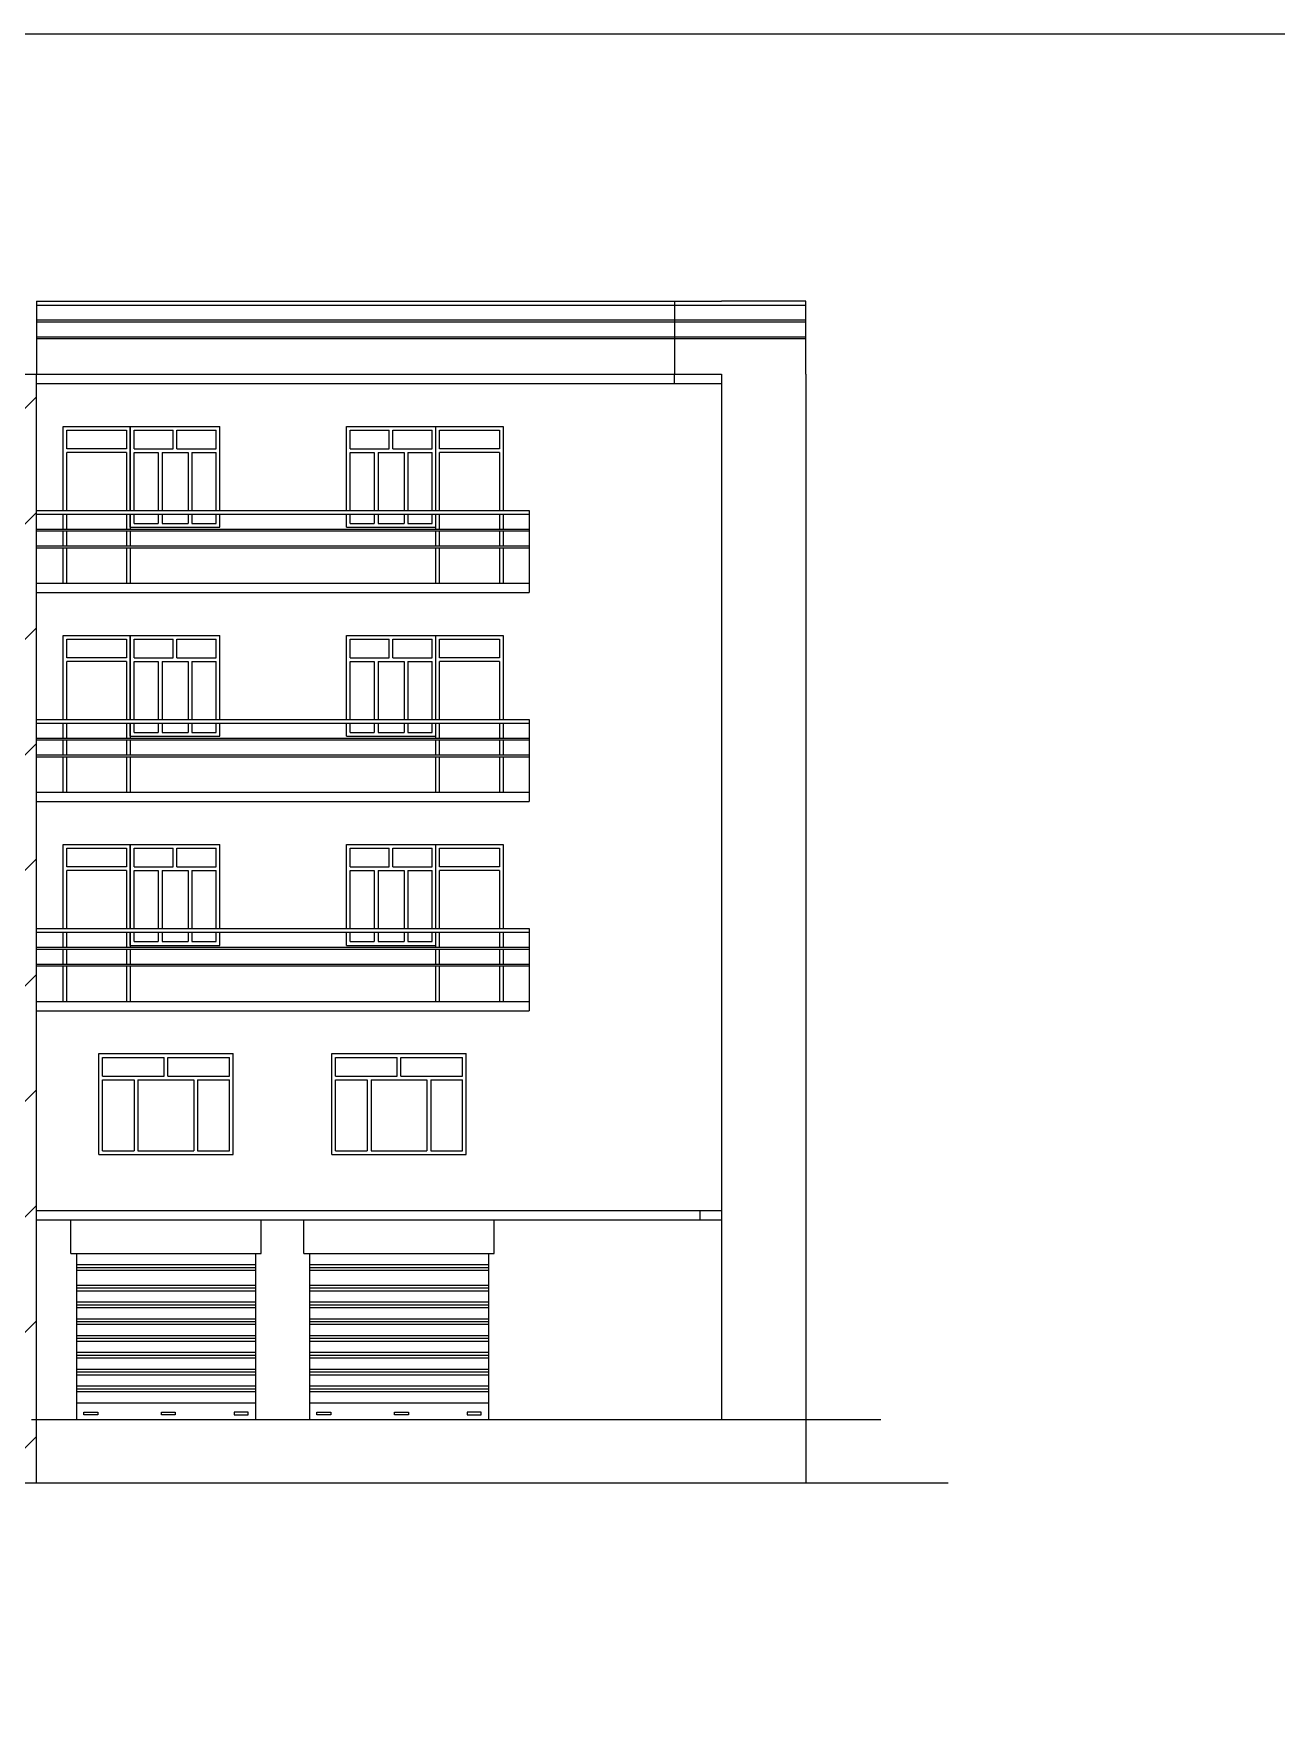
# Model space of a CAD drawing. Header units: inches. Extents: x 4069 to 291496, y -47643 to 12535.
# Drawn here: x 122812 to 123478, y -27809 to -26901 of the extents above; entities that cross this region are included whole.
import ezdxf

# ---------------------------------------------------------------- set-up
doc = ezdxf.new("R2010")
doc.units = ezdxf.units.IN
doc.header["$LTSCALE"] = 5
doc.header["$MEASUREMENT"] = 0
for name, color, linetype, lineweight in [('A-WALL', 7, 'Continuous', 9), ('ele1', 21, 'Continuous', 20), ('win', 5, 'Continuous', 18)]:
    doc.layers.add(name, color=color, linetype=linetype, lineweight=lineweight)
doc.layers.add('WALL', color=7, linetype='Continuous')

msp = doc.modelspace()

# ---------------------------------------------------------------- hatches: boundary and pattern name
at = {"layer": 'WALL', "linetype": 'ByBlock', "ltscale": 5, "true_color": 0xf8991e}
h = msp.add_hatch(dxfattribs=at)
h.set_pattern_fill('ANSI31', color=30, scale=350)
h.set_pattern_definition([(45, (115762.414, -23504.04), (-30.93592, 30.93592), [])])
h.paths.add_polyline_path([(122237.76307, -27677.00537), (122237.76307, -27536.00537), (122219.84101, -27536.00537), (122219.84101, -27531.00537), (122237.76307, -27531.00537), (122237.76307, -27424.00537), (122216.2566, -27424.00537), (122216.2566, -27419.00537), (122237.76307, -27419.00537), (122237.76307, -27312.00537), (122216.2566, -27312.00537), (122216.2566, -27307.00537), (122237.76307, -27307.00537), (122237.76307, -27200.00537), (122216.2566, -27200.00537), (122216.2566, -27195.00537), (122224.13554, -27195.00537), (122224.13554, -27159.00537), (122349.05461, -27159.00537), (122349.05461, -27086.00537), (122666.09321, -27086.00537), (122666.09321, -27083.00537), (122813.15255, -27083.00537), (122813.15255, -27677.00537)])

# ---------------------------------------------------------------- linework, layer by layer
at = {"layer": 'A-WALL', "ltscale": 5}
for p, q in [((122813.15255, -27044.00537), (123180.27126, -27044.00537)), ((122813.15255, -27044.00537), (122813.15255, -27083.00537)), ((122813.15255, -27046.00537), (123225.50787, -27046.00537)), ((123155.0702, -27044.00537), (123155.0702, -27083.00537)), ((123225.50787, -27044.00537), (123180.27126, -27044.00537)), ((123225.50787, -27083.00537), (123225.50787, -27044.00537)), ((122813.15255, -27054.00537), (123225.50787, -27054.00537)), ((122813.15255, -27055.00537), (123225.50787, -27055.00537)), ((122813.15255, -27063.00537), (123225.50787, -27063.00537)), ((122813.15255, -27064.00537), (123225.50787, -27064.00537)), ((122813.15255, -27195.00537), (122813.15255, -27083.00537)), ((123155.0702, -27088.00537), (123155.0702, -27083.00537)), ((123180.27126, -27083.00537), (123180.27126, -27531.00537)), ((123225.50787, -27083.00537), (123225.50787, -27195.00537)), ((122813.15255, -27156.00537), (123077.26199, -27156.00537)), ((122813.15255, -27158.00537), (123077.26199, -27158.00537)), ((123077.26199, -27156.00537), (123077.26199, -27200.00537)), ((122813.15255, -27166.00537), (123077.26199, -27166.00537)), ((122813.15255, -27167.00537), (123077.26199, -27167.00537)), ((122813.15255, -27175.00537), (123077.26199, -27175.00537)), ((122813.15255, -27176.00537), (123077.26199, -27176.00537)), ((122813.15255, -27307.00537), (122813.15255, -27195.00537)), ((123225.50787, -27195.00537), (123225.50787, -27307.00537)), ((122813.15255, -27268.00537), (123077.26199, -27268.00537)), ((123077.26199, -27268.00537), (123077.26199, -27312.00537)), ((122813.15255, -27270.00537), (123077.26199, -27270.00537)), ((122813.15255, -27278.00537), (123077.26199, -27278.00537)), ((122813.15255, -27279.00537), (123077.26199, -27279.00537)), ((122813.15255, -27287.00537), (123077.26199, -27287.00537)), ((122813.15255, -27288.00537), (123077.26199, -27288.00537)), ((122813.15255, -27419.00537), (122813.15255, -27307.00537)), ((123225.50787, -27307.00537), (123225.50787, -27419.00537)), ((122813.15255, -27419.00537), (122813.15255, -27380.00537)), ((122813.15255, -27380.00537), (123077.26199, -27380.00537)), ((122813.15255, -27382.00537), (123077.26199, -27382.00537)), ((123077.26199, -27380.00537), (123077.26199, -27424.00537)), ((122813.15255, -27390.00537), (123077.26199, -27390.00537)), ((122813.15255, -27391.00537), (123077.26199, -27391.00537)), ((122813.15255, -27399.00537), (123077.26199, -27399.00537)), ((122813.15255, -27400.00537), (123077.26199, -27400.00537)), ((122813.15255, -27531.00537), (122813.15255, -27419.00537)), ((123225.50787, -27419.00537), (123225.50787, -27531.00537)), ((122813.15255, -27677.00537), (122813.15255, -27531.00537)), ((123168.64, -27531.00537), (123168.64, -27536.00537)), ((123180.27126, -27531.00537), (123180.27126, -27643.00537)), ((123225.50787, -27531.00537), (123225.50787, -27677.00537)), ((122201.76307, -27677.00537), (123301.75477, -27677.00537))]:
    msp.add_line(p, q, dxfattribs=at)
at = {"layer": 'A-WALL', "color": 1, "ltscale": 5}
for p, q in [((122831.58977, -27554.00537), (122831.58977, -27536.00537)), ((122933.58977, -27554.00537), (122933.58977, -27536.00537)), ((122956.47859, -27554.00537), (122956.47859, -27536.00537)), ((123058.47859, -27554.00537), (123058.47859, -27536.00537)), ((122831.58977, -27554.00537), (122933.58977, -27554.00537)), ((122834.58977, -27554.00537), (122834.58977, -27643.00537)), ((122834.58977, -27554.00537), (122834.58977, -27643.00537)), ((122930.58977, -27554.00537), (122930.58977, -27643.00537)), ((122930.58977, -27554.00537), (122930.58977, -27643.00537)), ((122956.47859, -27554.00537), (123058.47859, -27554.00537)), ((122959.47859, -27554.00537), (122959.47859, -27643.00537)), ((122959.47859, -27554.00537), (122959.47859, -27643.00537)), ((123055.47859, -27554.00537), (123055.47859, -27643.00537)), ((123055.47859, -27554.00537), (123055.47859, -27643.00537)), ((122834.58977, -27560.00537), (122930.58977, -27560.00537)), ((122834.58977, -27561.50537), (122930.58977, -27561.50537)), ((122834.58977, -27563.00537), (122930.58977, -27563.00537)), ((122959.47859, -27560.00537), (123055.47859, -27560.00537)), ((122959.47859, -27561.50537), (123055.47859, -27561.50537)), ((122959.47859, -27563.00537), (123055.47859, -27563.00537)), ((122834.58977, -27571.00537), (122930.58977, -27571.00537)), ((122834.58977, -27572.50537), (122930.58977, -27572.50537)), ((122834.58977, -27574.00537), (122930.58977, -27574.00537)), ((122959.47859, -27571.00537), (123055.47859, -27571.00537)), ((122959.47859, -27572.50537), (123055.47859, -27572.50537)), ((122959.47859, -27574.00537), (123055.47859, -27574.00537)), ((122834.58977, -27580.00537), (122930.58977, -27580.00537)), ((122834.58977, -27581.50537), (122930.58977, -27581.50537)), ((122834.58977, -27583.00537), (122930.58977, -27583.00537)), ((122959.47859, -27580.00537), (123055.47859, -27580.00537)), ((122959.47859, -27581.50537), (123055.47859, -27581.50537)), ((122959.47859, -27583.00537), (123055.47859, -27583.00537)), ((122834.58977, -27589.00537), (122930.58977, -27589.00537)), ((122834.58977, -27590.50537), (122930.58977, -27590.50537)), ((122834.58977, -27592.00537), (122930.58977, -27592.00537)), ((122959.47859, -27589.00537), (123055.47859, -27589.00537)), ((122959.47859, -27590.50537), (123055.47859, -27590.50537)), ((122959.47859, -27592.00537), (123055.47859, -27592.00537)), ((122834.58977, -27598.00537), (122930.58977, -27598.00537)), ((122834.58977, -27599.50537), (122930.58977, -27599.50537)), ((122834.58977, -27601.00537), (122930.58977, -27601.00537)), ((122959.47859, -27598.00537), (123055.47859, -27598.00537)), ((122959.47859, -27599.50537), (123055.47859, -27599.50537)), ((122959.47859, -27601.00537), (123055.47859, -27601.00537)), ((122834.58977, -27607.00537), (122930.58977, -27607.00537)), ((122834.58977, -27608.50537), (122930.58977, -27608.50537)), ((122834.58977, -27610.00537), (122930.58977, -27610.00537)), ((122959.47859, -27607.00537), (123055.47859, -27607.00537)), ((122959.47859, -27608.50537), (123055.47859, -27608.50537)), ((122959.47859, -27610.00537), (123055.47859, -27610.00537)), ((122834.58977, -27616.00537), (122930.58977, -27616.00537)), ((122834.58977, -27617.50537), (122930.58977, -27617.50537)), ((122834.58977, -27619.00537), (122930.58977, -27619.00537)), ((122959.47859, -27616.00537), (123055.47859, -27616.00537)), ((122959.47859, -27617.50537), (123055.47859, -27617.50537)), ((122959.47859, -27619.00537), (123055.47859, -27619.00537)), ((122834.58977, -27625.00537), (122930.58977, -27625.00537)), ((122834.58977, -27626.50537), (122930.58977, -27626.50537)), ((122834.58977, -27628.00537), (122930.58977, -27628.00537)), ((122959.47859, -27625.00537), (123055.47859, -27625.00537)), ((122959.47859, -27626.50537), (123055.47859, -27626.50537)), ((122959.47859, -27628.00537), (123055.47859, -27628.00537)), ((122834.58977, -27634.00537), (122930.58977, -27634.00537)), ((122959.47859, -27634.00537), (123055.47859, -27634.00537))]:
    msp.add_line(p, q, dxfattribs=at)
for points in [[(122838.58977, -27639.08078), (122846.0767, -27639.08078), (122846.0767, -27640.41285), (122838.58977, -27640.41285)], [(122880.13475, -27639.08078), (122887.62168, -27639.08078), (122887.62168, -27640.41285), (122880.13475, -27640.41285)], [(122926.67051, -27639.08078), (122919.18358, -27639.08078), (122919.18358, -27640.41285), (122926.67051, -27640.41285)], [(122963.47859, -27639.08078), (122970.96553, -27639.08078), (122970.96553, -27640.41285), (122963.47859, -27640.41285)], [(123005.02357, -27639.08078), (123012.51051, -27639.08078), (123012.51051, -27640.41285), (123005.02357, -27640.41285)], [(123051.55934, -27639.08078), (123044.07241, -27639.08078), (123044.07241, -27640.41285), (123051.55934, -27640.41285)]]:
    msp.add_lwpolyline(points, close=True, dxfattribs=at)
at = {"layer": 'ele1'}
msp.add_lwpolyline([(122078.4853, -26900.77781), (125163.44975, -26900.77781), (125163.44975, -29056.11078), (122078.4853, -29056.11078)], close=True, dxfattribs=at)
msp.add_lwpolyline([(122078.4853, -26900.77781), (125163.44975, -26900.77781), (125163.44975, -29056.11078), (122078.4853, -29056.11078)], close=True, dxfattribs=at)
at = {"layer": 'WALL', "color": 2, "linetype": 'ByBlock', "ltscale": 5}
for p, q in [((122666.09321, -27083.00537), (122813.15255, -27083.00537)), ((122813.15255, -27083.00537), (123180.27126, -27083.00537)), ((122813.15255, -27088.00537), (123180.27126, -27088.00537)), ((122813.15255, -27195.00537), (123077.26199, -27195.00537)), ((122813.15255, -27200.00537), (123077.26199, -27200.00537)), ((122813.15255, -27307.00537), (123077.26199, -27307.00537)), ((122813.15255, -27312.00537), (123077.26199, -27312.00537)), ((122813.15255, -27419.00537), (123077.26199, -27419.00537)), ((122813.15255, -27424.00537), (123077.26199, -27424.00537)), ((122813.15255, -27531.00537), (123180.27126, -27531.00537)), ((122813.15255, -27536.00537), (123180.27126, -27536.00537)), ((122810.50789, -27643.00537), (123265.75477, -27643.00537))]:
    msp.add_line(p, q, dxfattribs=at)
at = {"layer": 'win'}
for p, q in [((122827.48434, -27111.00537), (122863.48434, -27111.00537)), ((122827.48434, -27156.00537), (122827.48434, -27111.00537)), ((122829.48434, -27113.00537), (122861.48434, -27113.00537)), ((122829.48434, -27123.00537), (122829.48434, -27113.00537)), ((122861.48434, -27113.00537), (122861.48434, -27123.00537)), ((122863.48434, -27111.00537), (122911.48434, -27111.00537)), ((122863.48434, -27156.00537), (122863.48434, -27111.00537)), ((122863.48434, -27111.00537), (122863.48434, -27156.00537)), ((122865.48434, -27113.00537), (122886.48434, -27113.00537)), ((122865.48434, -27123.00537), (122865.48434, -27113.00537)), ((122886.48434, -27123.00537), (122886.48434, -27113.00537)), ((122888.48434, -27113.00537), (122909.48434, -27113.00537)), ((122888.48434, -27123.00537), (122888.48434, -27113.00537)), ((122909.48434, -27123.00537), (122909.48434, -27113.00537)), ((122911.48434, -27156.00537), (122911.48434, -27111.00537)), ((122979.26199, -27111.00537), (123027.26199, -27111.00537)), ((122979.26199, -27156.00537), (122979.26199, -27111.00537)), ((122981.26199, -27113.00537), (123002.26199, -27113.00537)), ((122981.26199, -27123.00537), (122981.26199, -27113.00537)), ((123002.26199, -27123.00537), (123002.26199, -27113.00537)), ((123004.26199, -27113.00537), (123025.26199, -27113.00537)), ((123004.26199, -27123.00537), (123004.26199, -27113.00537)), ((123025.26199, -27123.00537), (123025.26199, -27113.00537)), ((123027.26199, -27156.00537), (123027.26199, -27111.00537)), ((123027.26199, -27111.00537), (123063.26199, -27111.00537)), ((123027.26199, -27156.00537), (123027.26199, -27111.00537)), ((123029.26199, -27113.00537), (123061.26199, -27113.00537)), ((123029.26199, -27123.00537), (123029.26199, -27113.00537)), ((123061.26199, -27113.00537), (123061.26199, -27123.00537)), ((123063.26199, -27111.00537), (123063.26199, -27156.00537)), ((122861.48434, -27123.00537), (122829.48434, -27123.00537)), ((122865.48434, -27123.00537), (122886.48434, -27123.00537)), ((122888.48434, -27123.00537), (122909.48434, -27123.00537)), ((122981.26199, -27123.00537), (123002.26199, -27123.00537)), ((123004.26199, -27123.00537), (123025.26199, -27123.00537)), ((123061.26199, -27123.00537), (123029.26199, -27123.00537)), ((122829.48434, -27156.00537), (122829.48434, -27125.00537)), ((122861.48434, -27125.00537), (122829.48434, -27125.00537)), ((122861.48434, -27125.00537), (122861.48434, -27156.00537)), ((122865.48434, -27125.00537), (122878.48434, -27125.00537)), ((122865.48434, -27156.00537), (122865.48434, -27125.00537)), ((122878.48434, -27125.00537), (122878.48434, -27156.00537)), ((122880.48434, -27125.00537), (122894.48434, -27125.00537)), ((122880.48434, -27125.00537), (122880.48434, -27156.00537)), ((122894.48434, -27125.00537), (122894.48434, -27156.00537)), ((122896.48434, -27125.00537), (122909.48434, -27125.00537)), ((122896.48434, -27125.00537), (122896.48434, -27156.00537)), ((122909.48434, -27156.00537), (122909.48434, -27125.00537)), ((122981.26199, -27125.00537), (122994.26199, -27125.00537)), ((122981.26199, -27156.00537), (122981.26199, -27125.00537)), ((122994.26199, -27125.00537), (122994.26199, -27156.00537)), ((122996.26199, -27125.00537), (123010.26199, -27125.00537)), ((122996.26199, -27125.00537), (122996.26199, -27156.00537)), ((123010.26199, -27125.00537), (123010.26199, -27156.00537)), ((123012.26199, -27125.00537), (123025.26199, -27125.00537)), ((123012.26199, -27125.00537), (123012.26199, -27156.00537)), ((123025.26199, -27156.00537), (123025.26199, -27125.00537)), ((123029.26199, -27156.00537), (123029.26199, -27125.00537)), ((123061.26199, -27125.00537), (123029.26199, -27125.00537)), ((123061.26199, -27125.00537), (123061.26199, -27156.00537)), ((122827.48434, -27166.00537), (122827.48434, -27158.00537)), ((122829.48434, -27166.00537), (122829.48434, -27158.00537)), ((122861.48434, -27158.00537), (122861.48434, -27166.00537)), ((122863.48434, -27165.00537), (122863.48434, -27158.00537)), ((122863.48434, -27158.00537), (122863.48434, -27166.00537)), ((122865.48434, -27163.00537), (122865.48434, -27158.00537)), ((122878.48434, -27158.00537), (122878.48434, -27163.00537)), ((122880.48434, -27158.00537), (122880.48434, -27163.00537)), ((122894.48434, -27158.00537), (122894.48434, -27163.00537)), ((122896.48434, -27158.00537), (122896.48434, -27163.00537)), ((122909.48434, -27163.00537), (122909.48434, -27158.00537)), ((122911.48434, -27165.00537), (122911.48434, -27158.00537)), ((122979.26199, -27165.00537), (122979.26199, -27158.00537)), ((122981.26199, -27163.00537), (122981.26199, -27158.00537)), ((122994.26199, -27158.00537), (122994.26199, -27163.00537)), ((122996.26199, -27158.00537), (122996.26199, -27163.00537)), ((123010.26199, -27158.00537), (123010.26199, -27163.00537)), ((123012.26199, -27158.00537), (123012.26199, -27163.00537)), ((123025.26199, -27163.00537), (123025.26199, -27158.00537)), ((123027.26199, -27165.00537), (123027.26199, -27158.00537)), ((123027.26199, -27166.00537), (123027.26199, -27158.00537)), ((123029.26199, -27166.00537), (123029.26199, -27158.00537)), ((123061.26199, -27158.00537), (123061.26199, -27166.00537)), ((123063.26199, -27158.00537), (123063.26199, -27166.00537)), ((122827.48434, -27175.00537), (122827.48434, -27167.00537)), ((122829.48434, -27175.00537), (122829.48434, -27167.00537)), ((122861.48434, -27167.00537), (122861.48434, -27175.00537)), ((122863.48434, -27165.00537), (122911.48434, -27165.00537)), ((122863.48434, -27167.00537), (122863.48434, -27175.00537)), ((122865.48434, -27163.00537), (122878.48434, -27163.00537)), ((122880.48434, -27163.00537), (122894.48434, -27163.00537)), ((122896.48434, -27163.00537), (122909.48434, -27163.00537)), ((122979.26199, -27165.00537), (123027.26199, -27165.00537)), ((122981.26199, -27163.00537), (122994.26199, -27163.00537)), ((122996.26199, -27163.00537), (123010.26199, -27163.00537)), ((123012.26199, -27163.00537), (123025.26199, -27163.00537)), ((123027.26199, -27175.00537), (123027.26199, -27167.00537)), ((123029.26199, -27175.00537), (123029.26199, -27167.00537)), ((123061.26199, -27167.00537), (123061.26199, -27175.00537)), ((123063.26199, -27167.00537), (123063.26199, -27175.00537)), ((122827.48434, -27195.00537), (122827.48434, -27176.00537)), ((122829.48434, -27195.00537), (122829.48434, -27176.00537)), ((122861.48434, -27176.00537), (122861.48434, -27195.00537)), ((122863.48434, -27176.00537), (122863.48434, -27195.00537)), ((123027.26199, -27195.00537), (123027.26199, -27176.00537)), ((123029.26199, -27195.00537), (123029.26199, -27176.00537)), ((123061.26199, -27176.00537), (123061.26199, -27195.00537)), ((123063.26199, -27176.00537), (123063.26199, -27195.00537)), ((122827.48434, -27223.00537), (122863.48434, -27223.00537)), ((122827.48434, -27268.00537), (122827.48434, -27223.00537)), ((122863.48434, -27223.00537), (122911.48434, -27223.00537)), ((122863.48434, -27268.00537), (122863.48434, -27223.00537)), ((122863.48434, -27223.00537), (122863.48434, -27268.00537)), ((122911.48434, -27268.00537), (122911.48434, -27223.00537)), ((122979.26199, -27223.00537), (123027.26199, -27223.00537)), ((122979.26199, -27268.00537), (122979.26199, -27223.00537)), ((123027.26199, -27268.00537), (123027.26199, -27223.00537)), ((123027.26199, -27223.00537), (123063.26199, -27223.00537)), ((123027.26199, -27268.00537), (123027.26199, -27223.00537)), ((123063.26199, -27223.00537), (123063.26199, -27268.00537)), ((122829.48434, -27225.00537), (122861.48434, -27225.00537)), ((122829.48434, -27235.00537), (122829.48434, -27225.00537)), ((122861.48434, -27225.00537), (122861.48434, -27235.00537)), ((122865.48434, -27225.00537), (122886.48434, -27225.00537)), ((122865.48434, -27235.00537), (122865.48434, -27225.00537)), ((122886.48434, -27235.00537), (122886.48434, -27225.00537)), ((122888.48434, -27225.00537), (122909.48434, -27225.00537)), ((122888.48434, -27235.00537), (122888.48434, -27225.00537)), ((122909.48434, -27235.00537), (122909.48434, -27225.00537)), ((122981.26199, -27225.00537), (123002.26199, -27225.00537)), ((122981.26199, -27235.00537), (122981.26199, -27225.00537)), ((123002.26199, -27235.00537), (123002.26199, -27225.00537)), ((123004.26199, -27225.00537), (123025.26199, -27225.00537)), ((123004.26199, -27235.00537), (123004.26199, -27225.00537)), ((123025.26199, -27235.00537), (123025.26199, -27225.00537)), ((123029.26199, -27225.00537), (123061.26199, -27225.00537)), ((123029.26199, -27235.00537), (123029.26199, -27225.00537)), ((123061.26199, -27225.00537), (123061.26199, -27235.00537)), ((122861.48434, -27235.00537), (122829.48434, -27235.00537)), ((122829.48434, -27268.00537), (122829.48434, -27237.00537)), ((122861.48434, -27237.00537), (122829.48434, -27237.00537)), ((122861.48434, -27237.00537), (122861.48434, -27268.00537)), ((122865.48434, -27235.00537), (122886.48434, -27235.00537)), ((122865.48434, -27237.00537), (122878.48434, -27237.00537)), ((122865.48434, -27268.00537), (122865.48434, -27237.00537)), ((122878.48434, -27237.00537), (122878.48434, -27268.00537)), ((122880.48434, -27237.00537), (122894.48434, -27237.00537)), ((122880.48434, -27237.00537), (122880.48434, -27268.00537)), ((122888.48434, -27235.00537), (122909.48434, -27235.00537)), ((122894.48434, -27237.00537), (122894.48434, -27268.00537)), ((122896.48434, -27237.00537), (122909.48434, -27237.00537)), ((122896.48434, -27237.00537), (122896.48434, -27268.00537)), ((122909.48434, -27268.00537), (122909.48434, -27237.00537)), ((122981.26199, -27235.00537), (123002.26199, -27235.00537)), ((122981.26199, -27237.00537), (122994.26199, -27237.00537)), ((122981.26199, -27268.00537), (122981.26199, -27237.00537)), ((122994.26199, -27237.00537), (122994.26199, -27268.00537)), ((122996.26199, -27237.00537), (123010.26199, -27237.00537)), ((122996.26199, -27237.00537), (122996.26199, -27268.00537)), ((123004.26199, -27235.00537), (123025.26199, -27235.00537)), ((123010.26199, -27237.00537), (123010.26199, -27268.00537)), ((123012.26199, -27237.00537), (123025.26199, -27237.00537)), ((123012.26199, -27237.00537), (123012.26199, -27268.00537)), ((123025.26199, -27268.00537), (123025.26199, -27237.00537)), ((123061.26199, -27235.00537), (123029.26199, -27235.00537)), ((123029.26199, -27268.00537), (123029.26199, -27237.00537)), ((123061.26199, -27237.00537), (123029.26199, -27237.00537)), ((123061.26199, -27237.00537), (123061.26199, -27268.00537)), ((122827.48434, -27278.00537), (122827.48434, -27270.00537)), ((122829.48434, -27278.00537), (122829.48434, -27270.00537)), ((122861.48434, -27270.00537), (122861.48434, -27278.00537)), ((122863.48434, -27277.00537), (122863.48434, -27270.00537)), ((122863.48434, -27270.00537), (122863.48434, -27278.00537)), ((122863.48434, -27277.00537), (122911.48434, -27277.00537)), ((122865.48434, -27275.00537), (122865.48434, -27270.00537)), ((122865.48434, -27275.00537), (122878.48434, -27275.00537)), ((122878.48434, -27270.00537), (122878.48434, -27275.00537)), ((122880.48434, -27270.00537), (122880.48434, -27275.00537)), ((122880.48434, -27275.00537), (122894.48434, -27275.00537)), ((122894.48434, -27270.00537), (122894.48434, -27275.00537)), ((122896.48434, -27270.00537), (122896.48434, -27275.00537)), ((122896.48434, -27275.00537), (122909.48434, -27275.00537)), ((122909.48434, -27275.00537), (122909.48434, -27270.00537)), ((122911.48434, -27277.00537), (122911.48434, -27270.00537)), ((122979.26199, -27277.00537), (122979.26199, -27270.00537)), ((122979.26199, -27277.00537), (123027.26199, -27277.00537)), ((122981.26199, -27275.00537), (122981.26199, -27270.00537)), ((122981.26199, -27275.00537), (122994.26199, -27275.00537)), ((122994.26199, -27270.00537), (122994.26199, -27275.00537)), ((122996.26199, -27270.00537), (122996.26199, -27275.00537)), ((122996.26199, -27275.00537), (123010.26199, -27275.00537)), ((123010.26199, -27270.00537), (123010.26199, -27275.00537)), ((123012.26199, -27270.00537), (123012.26199, -27275.00537)), ((123012.26199, -27275.00537), (123025.26199, -27275.00537)), ((123025.26199, -27275.00537), (123025.26199, -27270.00537)), ((123027.26199, -27277.00537), (123027.26199, -27270.00537)), ((123027.26199, -27278.00537), (123027.26199, -27270.00537)), ((123029.26199, -27278.00537), (123029.26199, -27270.00537)), ((123061.26199, -27270.00537), (123061.26199, -27278.00537)), ((123063.26199, -27270.00537), (123063.26199, -27278.00537)), ((122827.48434, -27287.00537), (122827.48434, -27279.00537)), ((122829.48434, -27287.00537), (122829.48434, -27279.00537)), ((122861.48434, -27279.00537), (122861.48434, -27287.00537)), ((122863.48434, -27279.00537), (122863.48434, -27287.00537)), ((123027.26199, -27287.00537), (123027.26199, -27279.00537)), ((123029.26199, -27287.00537), (123029.26199, -27279.00537)), ((123061.26199, -27279.00537), (123061.26199, -27287.00537)), ((123063.26199, -27279.00537), (123063.26199, -27287.00537)), ((122827.48434, -27307.00537), (122827.48434, -27288.00537)), ((122829.48434, -27307.00537), (122829.48434, -27288.00537)), ((122861.48434, -27288.00537), (122861.48434, -27307.00537)), ((122863.48434, -27288.00537), (122863.48434, -27307.00537)), ((123027.26199, -27307.00537), (123027.26199, -27288.00537)), ((123029.26199, -27307.00537), (123029.26199, -27288.00537)), ((123061.26199, -27288.00537), (123061.26199, -27307.00537)), ((123063.26199, -27288.00537), (123063.26199, -27307.00537)), ((122827.48434, -27335.00537), (122863.48434, -27335.00537)), ((122827.48434, -27380.00537), (122827.48434, -27335.00537)), ((122829.48434, -27337.00537), (122861.48434, -27337.00537)), ((122829.48434, -27347.00537), (122829.48434, -27337.00537)), ((122861.48434, -27337.00537), (122861.48434, -27347.00537)), ((122863.48434, -27335.00537), (122911.48434, -27335.00537)), ((122863.48434, -27380.00537), (122863.48434, -27335.00537)), ((122863.48434, -27335.00537), (122863.48434, -27380.00537)), ((122865.48434, -27337.00537), (122886.48434, -27337.00537)), ((122865.48434, -27347.00537), (122865.48434, -27337.00537)), ((122886.48434, -27347.00537), (122886.48434, -27337.00537)), ((122888.48434, -27337.00537), (122909.48434, -27337.00537)), ((122888.48434, -27347.00537), (122888.48434, -27337.00537)), ((122909.48434, -27347.00537), (122909.48434, -27337.00537)), ((122911.48434, -27380.00537), (122911.48434, -27335.00537)), ((122979.26199, -27335.00537), (123027.26199, -27335.00537)), ((122979.26199, -27380.00537), (122979.26199, -27335.00537)), ((122981.26199, -27337.00537), (123002.26199, -27337.00537)), ((122981.26199, -27347.00537), (122981.26199, -27337.00537)), ((123002.26199, -27347.00537), (123002.26199, -27337.00537)), ((123004.26199, -27337.00537), (123025.26199, -27337.00537)), ((123004.26199, -27347.00537), (123004.26199, -27337.00537)), ((123025.26199, -27347.00537), (123025.26199, -27337.00537)), ((123027.26199, -27380.00537), (123027.26199, -27335.00537)), ((123027.26199, -27335.00537), (123063.26199, -27335.00537)), ((123027.26199, -27380.00537), (123027.26199, -27335.00537)), ((123029.26199, -27337.00537), (123061.26199, -27337.00537)), ((123029.26199, -27347.00537), (123029.26199, -27337.00537)), ((123061.26199, -27337.00537), (123061.26199, -27347.00537)), ((123063.26199, -27335.00537), (123063.26199, -27380.00537)), ((122861.48434, -27347.00537), (122829.48434, -27347.00537)), ((122829.48434, -27380.00537), (122829.48434, -27349.00537)), ((122861.48434, -27349.00537), (122829.48434, -27349.00537)), ((122861.48434, -27349.00537), (122861.48434, -27380.00537)), ((122865.48434, -27347.00537), (122886.48434, -27347.00537)), ((122865.48434, -27349.00537), (122878.48434, -27349.00537)), ((122865.48434, -27380.00537), (122865.48434, -27349.00537)), ((122878.48434, -27349.00537), (122878.48434, -27380.00537)), ((122880.48434, -27349.00537), (122894.48434, -27349.00537)), ((122880.48434, -27349.00537), (122880.48434, -27380.00537)), ((122888.48434, -27347.00537), (122909.48434, -27347.00537)), ((122894.48434, -27349.00537), (122894.48434, -27380.00537)), ((122896.48434, -27349.00537), (122909.48434, -27349.00537)), ((122896.48434, -27349.00537), (122896.48434, -27380.00537)), ((122909.48434, -27380.00537), (122909.48434, -27349.00537)), ((122981.26199, -27347.00537), (123002.26199, -27347.00537)), ((122981.26199, -27349.00537), (122994.26199, -27349.00537)), ((122981.26199, -27380.00537), (122981.26199, -27349.00537)), ((122994.26199, -27349.00537), (122994.26199, -27380.00537)), ((122996.26199, -27349.00537), (123010.26199, -27349.00537)), ((122996.26199, -27349.00537), (122996.26199, -27380.00537)), ((123004.26199, -27347.00537), (123025.26199, -27347.00537)), ((123010.26199, -27349.00537), (123010.26199, -27380.00537)), ((123012.26199, -27349.00537), (123025.26199, -27349.00537)), ((123012.26199, -27349.00537), (123012.26199, -27380.00537)), ((123025.26199, -27380.00537), (123025.26199, -27349.00537)), ((123061.26199, -27347.00537), (123029.26199, -27347.00537)), ((123029.26199, -27380.00537), (123029.26199, -27349.00537)), ((123061.26199, -27349.00537), (123029.26199, -27349.00537)), ((123061.26199, -27349.00537), (123061.26199, -27380.00537)), ((122827.48434, -27390.00537), (122827.48434, -27382.00537)), ((122829.48434, -27390.00537), (122829.48434, -27382.00537)), ((122861.48434, -27382.00537), (122861.48434, -27390.00537)), ((122863.48434, -27389.00537), (122863.48434, -27382.00537)), ((122863.48434, -27382.00537), (122863.48434, -27390.00537)), ((122865.48434, -27387.00537), (122865.48434, -27382.00537)), ((122865.48434, -27387.00537), (122878.48434, -27387.00537)), ((122878.48434, -27382.00537), (122878.48434, -27387.00537)), ((122880.48434, -27382.00537), (122880.48434, -27387.00537)), ((122880.48434, -27387.00537), (122894.48434, -27387.00537)), ((122894.48434, -27382.00537), (122894.48434, -27387.00537)), ((122896.48434, -27382.00537), (122896.48434, -27387.00537)), ((122896.48434, -27387.00537), (122909.48434, -27387.00537)), ((122909.48434, -27387.00537), (122909.48434, -27382.00537)), ((122911.48434, -27389.00537), (122911.48434, -27382.00537)), ((122979.26199, -27389.00537), (122979.26199, -27382.00537)), ((122981.26199, -27387.00537), (122981.26199, -27382.00537)), ((122981.26199, -27387.00537), (122994.26199, -27387.00537)), ((122994.26199, -27382.00537), (122994.26199, -27387.00537)), ((122996.26199, -27382.00537), (122996.26199, -27387.00537)), ((122996.26199, -27387.00537), (123010.26199, -27387.00537)), ((123010.26199, -27382.00537), (123010.26199, -27387.00537)), ((123012.26199, -27382.00537), (123012.26199, -27387.00537)), ((123012.26199, -27387.00537), (123025.26199, -27387.00537)), ((123025.26199, -27387.00537), (123025.26199, -27382.00537)), ((123027.26199, -27389.00537), (123027.26199, -27382.00537)), ((123027.26199, -27390.00537), (123027.26199, -27382.00537)), ((123029.26199, -27390.00537), (123029.26199, -27382.00537)), ((123061.26199, -27382.00537), (123061.26199, -27390.00537)), ((123063.26199, -27382.00537), (123063.26199, -27390.00537)), ((122827.48434, -27399.00537), (122827.48434, -27391.00537)), ((122829.48434, -27399.00537), (122829.48434, -27391.00537)), ((122861.48434, -27391.00537), (122861.48434, -27399.00537)), ((122863.48434, -27389.00537), (122911.48434, -27389.00537)), ((122863.48434, -27391.00537), (122863.48434, -27399.00537)), ((122979.26199, -27389.00537), (123027.26199, -27389.00537)), ((123027.26199, -27399.00537), (123027.26199, -27391.00537)), ((123029.26199, -27399.00537), (123029.26199, -27391.00537)), ((123061.26199, -27391.00537), (123061.26199, -27399.00537)), ((123063.26199, -27391.00537), (123063.26199, -27399.00537)), ((122827.48434, -27419.00537), (122827.48434, -27400.00537)), ((122829.48434, -27419.00537), (122829.48434, -27400.00537)), ((122861.48434, -27400.00537), (122861.48434, -27419.00537)), ((122863.48434, -27400.00537), (122863.48434, -27419.00537)), ((123027.26199, -27419.00537), (123027.26199, -27400.00537)), ((123029.26199, -27419.00537), (123029.26199, -27400.00537)), ((123061.26199, -27400.00537), (123061.26199, -27419.00537)), ((123063.26199, -27400.00537), (123063.26199, -27419.00537)), ((122846.58977, -27447.00537), (122918.58977, -27447.00537)), ((122846.58977, -27501.00537), (122846.58977, -27447.00537)), ((122848.58977, -27449.00537), (122881.58977, -27449.00537)), ((122848.58977, -27459.00537), (122848.58977, -27449.00537)), ((122881.58977, -27459.00537), (122881.58977, -27449.00537)), ((122883.58977, -27449.00537), (122916.58977, -27449.00537)), ((122883.58977, -27459.00537), (122883.58977, -27449.00537)), ((122916.58977, -27459.00537), (122916.58977, -27449.00537)), ((122918.58977, -27501.00537), (122918.58977, -27447.00537)), ((122971.47859, -27447.00537), (123043.47859, -27447.00537)), ((122971.47859, -27501.00537), (122971.47859, -27447.00537)), ((122973.47859, -27449.00537), (123006.47859, -27449.00537)), ((122973.47859, -27459.00537), (122973.47859, -27449.00537)), ((123006.47859, -27459.00537), (123006.47859, -27449.00537)), ((123008.47859, -27449.00537), (123041.47859, -27449.00537)), ((123008.47859, -27459.00537), (123008.47859, -27449.00537)), ((123041.47859, -27459.00537), (123041.47859, -27449.00537)), ((123043.47859, -27501.00537), (123043.47859, -27447.00537)), ((122848.58977, -27459.00537), (122881.58977, -27459.00537)), ((122883.58977, -27459.00537), (122916.58977, -27459.00537)), ((122973.47859, -27459.00537), (123006.47859, -27459.00537)), ((123008.47859, -27459.00537), (123041.47859, -27459.00537)), ((122848.58977, -27461.00537), (122865.58977, -27461.00537)), ((122848.58977, -27499.00537), (122848.58977, -27461.00537)), ((122865.58977, -27461.00537), (122865.58977, -27499.00537)), ((122867.58977, -27461.00537), (122897.58977, -27461.00537)), ((122867.58977, -27461.00537), (122867.58977, -27499.00537)), ((122897.58977, -27461.00537), (122897.58977, -27499.00537)), ((122899.58977, -27461.00537), (122916.58977, -27461.00537)), ((122899.58977, -27461.00537), (122899.58977, -27499.00537)), ((122916.58977, -27499.00537), (122916.58977, -27461.00537)), ((122973.47859, -27461.00537), (122990.47859, -27461.00537)), ((122973.47859, -27499.00537), (122973.47859, -27461.00537)), ((122990.47859, -27461.00537), (122990.47859, -27499.00537)), ((122992.47859, -27461.00537), (123022.47859, -27461.00537)), ((122992.47859, -27461.00537), (122992.47859, -27499.00537)), ((123022.47859, -27461.00537), (123022.47859, -27499.00537)), ((123024.47859, -27461.00537), (123041.47859, -27461.00537)), ((123024.47859, -27461.00537), (123024.47859, -27499.00537)), ((123041.47859, -27499.00537), (123041.47859, -27461.00537)), ((122846.58977, -27501.00537), (122918.58977, -27501.00537)), ((122848.58977, -27499.00537), (122865.58977, -27499.00537)), ((122867.58977, -27499.00537), (122897.58977, -27499.00537)), ((122899.58977, -27499.00537), (122916.58977, -27499.00537)), ((122971.47859, -27501.00537), (123043.47859, -27501.00537)), ((122973.47859, -27499.00537), (122990.47859, -27499.00537)), ((122992.47859, -27499.00537), (123022.47859, -27499.00537)), ((123024.47859, -27499.00537), (123041.47859, -27499.00537))]:
    msp.add_line(p, q, dxfattribs=at)

doc.saveas('drawing.dxf')
